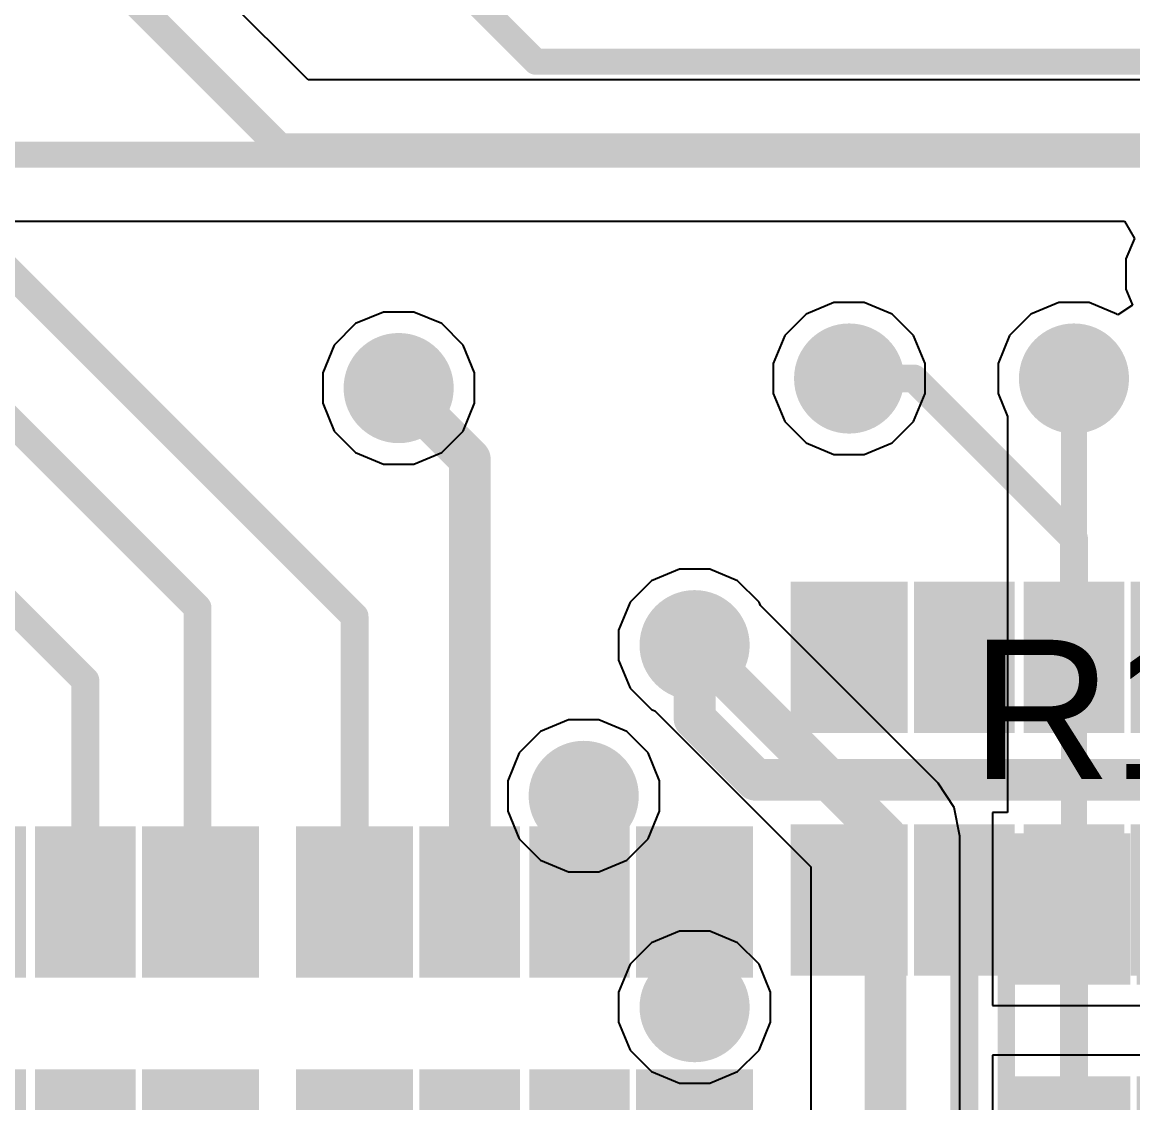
# Model space of a CAD drawing. Header units: millimetres. Extents: x 0 to 172, y 0 to 138.
# Drawn here: x 27.85 to 35.95, y 57.36 to 65.23 of the extents above; entities that cross this region are included whole.
import ezdxf

# ---------------------------------------------------------------- set-up
doc = ezdxf.new("R2010")
doc.units = ezdxf.units.MM
for name, color, linetype in [('BottomLayer', 5, 'Continuous'), ('BottomPaste', 16, 'Continuous'), ('BottomSolder', 6, 'Continuous'), ('TopLayer', 1, 'Continuous'), ('TopOverlay', 2, 'Continuous'), ('TopPaste', 8, 'Continuous'), ('TopSolder', 216, 'Continuous'), ('ViaHoleLayer', 16, 'Continuous')]:
    doc.layers.add(name, color=color, linetype=linetype)
doc.styles.add('Arial', font='', dxfattribs={"height": 0.2})
doc.styles.get('Arial').set_extended_font_data('Arial')

# ---------------------------------------------------------------- blocks, each defined once
blk = doc.blocks.new('YC164_JR_0722RL_B_76')
at = {"layer": 'BottomLayer'}
for points in [[(-0.45, 2.805), (0.45, 2.805), (0.45, 2.155), (-0.45, 2.155)], [(2.22, 2.155), (1.32, 2.155), (1.32, 2.805), (2.22, 2.805)], [(-0.45, 1.905), (0.45, 1.905), (0.45, 1.375), (-0.45, 1.375)], [(2.22, 1.375), (1.32, 1.375), (1.32, 1.905), (2.22, 1.905)], [(-0.45, 1.105), (0.45, 1.105), (0.45, 0.575), (-0.45, 0.575)], [(2.22, 0.575), (1.32, 0.575), (1.32, 1.105), (2.22, 1.105)], [(-0.45, 0.325), (0.45, 0.325), (0.45, -0.325), (-0.45, -0.325)], [(2.22, -0.325), (1.32, -0.325), (1.32, 0.325), (2.22, 0.325)]]:
    blk.add_hatch(color=5, dxfattribs=at).paths.add_polyline_path(points)
at = {"layer": 'BottomPaste'}
for points in [[(-0.45, 2.805), (0.45, 2.805), (0.45, 2.155), (-0.45, 2.155)], [(2.22, 2.155), (1.32, 2.155), (1.32, 2.805), (2.22, 2.805)], [(-0.45, 1.905), (0.45, 1.905), (0.45, 1.375), (-0.45, 1.375)], [(2.22, 1.375), (1.32, 1.375), (1.32, 1.905), (2.22, 1.905)], [(-0.45, 1.105), (0.45, 1.105), (0.45, 0.575), (-0.45, 0.575)], [(2.22, 0.575), (1.32, 0.575), (1.32, 1.105), (2.22, 1.105)], [(-0.45, 0.325), (0.45, 0.325), (0.45, -0.325), (-0.45, -0.325)], [(2.22, -0.325), (1.32, -0.325), (1.32, 0.325), (2.22, 0.325)]]:
    blk.add_hatch(color=16, dxfattribs=at).paths.add_polyline_path(points)
at = {"layer": 'BottomSolder'}
for points in [[(-0.5516, 2.9066), (0.5516, 2.9066), (0.5516, 2.0534), (-0.5516, 2.0534)], [(2.3216, 2.0534), (1.2184, 2.0534), (1.2184, 2.9066), (2.3216, 2.9066)], [(-0.5516, 2.0066), (0.5516, 2.0066), (0.5516, 1.2734), (-0.5516, 1.2734)], [(2.3216, 1.2734), (1.2184, 1.2734), (1.2184, 2.0066), (2.3216, 2.0066)], [(-0.5516, 1.2066), (0.5516, 1.2066), (0.5516, 0.4734), (-0.5516, 0.4734)], [(2.3216, 0.4734), (1.2184, 0.4734), (1.2184, 1.2066), (2.3216, 1.2066)], [(-0.5516, 0.4266), (0.5516, 0.4266), (0.5516, -0.4266), (-0.5516, -0.4266)], [(2.3216, -0.4266), (1.2184, -0.4266), (1.2184, 0.4266), (2.3216, 0.4266)]]:
    blk.add_hatch(color=6, dxfattribs=at).paths.add_polyline_path(points)
blk = doc.blocks.new('YC164_JR_0722RL_126')
at = {"layer": 'TopLayer'}
for points in [[(-0.45, 0.325), (0.45, 0.325), (0.45, -0.325), (-0.45, -0.325)], [(2.22, -0.325), (1.32, -0.325), (1.32, 0.325), (2.22, 0.325)], [(-0.45, -0.575), (0.45, -0.575), (0.45, -1.105), (-0.45, -1.105)], [(2.22, -1.105), (1.32, -1.105), (1.32, -0.575), (2.22, -0.575)], [(-0.45, -1.375), (0.45, -1.375), (0.45, -1.905), (-0.45, -1.905)], [(2.22, -1.905), (1.32, -1.905), (1.32, -1.375), (2.22, -1.375)], [(-0.45, -2.155), (0.45, -2.155), (0.45, -2.805), (-0.45, -2.805)], [(2.22, -2.805), (1.32, -2.805), (1.32, -2.155), (2.22, -2.155)]]:
    blk.add_hatch(color=1, dxfattribs=at).paths.add_polyline_path(points)
at = {"layer": 'TopPaste'}
for points in [[(-0.45, 0.325), (0.45, 0.325), (0.45, -0.325), (-0.45, -0.325)], [(2.22, -0.325), (1.32, -0.325), (1.32, 0.325), (2.22, 0.325)], [(-0.45, -0.575), (0.45, -0.575), (0.45, -1.105), (-0.45, -1.105)], [(2.22, -1.105), (1.32, -1.105), (1.32, -0.575), (2.22, -0.575)], [(-0.45, -1.375), (0.45, -1.375), (0.45, -1.905), (-0.45, -1.905)], [(2.22, -1.905), (1.32, -1.905), (1.32, -1.375), (2.22, -1.375)], [(-0.45, -2.155), (0.45, -2.155), (0.45, -2.805), (-0.45, -2.805)], [(2.22, -2.805), (1.32, -2.805), (1.32, -2.155), (2.22, -2.155)]]:
    blk.add_hatch(color=8, dxfattribs=at).paths.add_polyline_path(points)
at = {"layer": 'TopSolder'}
for points in [[(-0.5516, 0.4266), (0.5516, 0.4266), (0.5516, -0.4266), (-0.5516, -0.4266)], [(2.3216, -0.4266), (1.2184, -0.4266), (1.2184, 0.4266), (2.3216, 0.4266)], [(-0.5516, -0.4734), (0.5516, -0.4734), (0.5516, -1.2066), (-0.5516, -1.2066)], [(2.3216, -1.2066), (1.2184, -1.2066), (1.2184, -0.4734), (2.3216, -0.4734)], [(-0.5516, -1.2734), (0.5516, -1.2734), (0.5516, -2.0066), (-0.5516, -2.0066)], [(2.3216, -2.0066), (1.2184, -2.0066), (1.2184, -1.2734), (2.3216, -1.2734)], [(-0.5516, -2.0534), (0.5516, -2.0534), (0.5516, -2.9066), (-0.5516, -2.9066)], [(2.3216, -2.9066), (1.2184, -2.9066), (1.2184, -2.0534), (2.3216, -2.0534)]]:
    blk.add_hatch(color=216, dxfattribs=at).paths.add_polyline_path(points)
at = {"layer": 'TopOverlay'}
for points, const_width in [([(0.005, 0.4776), (1.765, 0.4776)], 0.127), ([(-0.7914, 0.1824), (-0.639, 0.03)], 0.2), ([(-0.7914, 0.1824), (-0.7914, -0.1224)], 0.2), ([(-0.639, 0.03), (-0.7914, -0.1224)], 0.2), ([(0.005, -2.9576), (1.765, -2.9576)], 0.127)]:
    blk.add_lwpolyline(points, dxfattribs=dict(at, const_width=const_width))
for points, const_width in [([(-0.0268, 0.4776, 1), (0.0367, 0.4776, 1)], 0.0635), ([(1.7333, 0.4776, 1), (1.7968, 0.4776, 1)], 0.0635), ([(-0.8414, 0.1824, 1), (-0.7414, 0.1824, 1)], 0.1), ([(-0.8414, 0.1824, 1), (-0.7414, 0.1824, 1)], 0.1), ([(-0.689, 0.03, 1), (-0.589, 0.03, 1)], 0.1), ([(-0.689, 0.03, 1), (-0.589, 0.03, 1)], 0.1), ([(-0.8414, -0.1224, 1), (-0.7414, -0.1224, 1)], 0.1), ([(-0.8414, -0.1224, 1), (-0.7414, -0.1224, 1)], 0.1), ([(-0.0268, -2.9576, 1), (0.0367, -2.9576, 1)], 0.0635), ([(1.7333, -2.9576, 1), (1.7968, -2.9576, 1)], 0.0635)]:
    blk.add_lwpolyline(points, format="xyb", close=True, dxfattribs=dict(at, const_width=const_width))
blk = doc.blocks.new('YC164_JR_0722RL_B_127')
at = {"layer": 'BottomLayer'}
for points in [[(-0.45, 2.805), (0.45, 2.805), (0.45, 2.155), (-0.45, 2.155)], [(2.22, 2.155), (1.32, 2.155), (1.32, 2.805), (2.22, 2.805)], [(-0.45, 1.905), (0.45, 1.905), (0.45, 1.375), (-0.45, 1.375)], [(2.22, 1.375), (1.32, 1.375), (1.32, 1.905), (2.22, 1.905)], [(-0.45, 1.105), (0.45, 1.105), (0.45, 0.575), (-0.45, 0.575)], [(2.22, 0.575), (1.32, 0.575), (1.32, 1.105), (2.22, 1.105)], [(-0.45, 0.325), (0.45, 0.325), (0.45, -0.325), (-0.45, -0.325)], [(2.22, -0.325), (1.32, -0.325), (1.32, 0.325), (2.22, 0.325)]]:
    blk.add_hatch(color=5, dxfattribs=at).paths.add_polyline_path(points)
at = {"layer": 'BottomPaste'}
for points in [[(-0.45, 2.805), (0.45, 2.805), (0.45, 2.155), (-0.45, 2.155)], [(2.22, 2.155), (1.32, 2.155), (1.32, 2.805), (2.22, 2.805)], [(-0.45, 1.905), (0.45, 1.905), (0.45, 1.375), (-0.45, 1.375)], [(2.22, 1.375), (1.32, 1.375), (1.32, 1.905), (2.22, 1.905)], [(-0.45, 1.105), (0.45, 1.105), (0.45, 0.575), (-0.45, 0.575)], [(2.22, 0.575), (1.32, 0.575), (1.32, 1.105), (2.22, 1.105)], [(-0.45, 0.325), (0.45, 0.325), (0.45, -0.325), (-0.45, -0.325)], [(2.22, -0.325), (1.32, -0.325), (1.32, 0.325), (2.22, 0.325)]]:
    blk.add_hatch(color=16, dxfattribs=at).paths.add_polyline_path(points)
at = {"layer": 'BottomSolder'}
for points in [[(-0.5516, 2.9066), (0.5516, 2.9066), (0.5516, 2.0534), (-0.5516, 2.0534)], [(2.3216, 2.0534), (1.2184, 2.0534), (1.2184, 2.9066), (2.3216, 2.9066)], [(-0.5516, 2.0066), (0.5516, 2.0066), (0.5516, 1.2734), (-0.5516, 1.2734)], [(2.3216, 1.2734), (1.2184, 1.2734), (1.2184, 2.0066), (2.3216, 2.0066)], [(-0.5516, 1.2066), (0.5516, 1.2066), (0.5516, 0.4734), (-0.5516, 0.4734)], [(2.3216, 0.4734), (1.2184, 0.4734), (1.2184, 1.2066), (2.3216, 1.2066)], [(-0.5516, 0.4266), (0.5516, 0.4266), (0.5516, -0.4266), (-0.5516, -0.4266)], [(2.3216, -0.4266), (1.2184, -0.4266), (1.2184, 0.4266), (2.3216, 0.4266)]]:
    blk.add_hatch(color=6, dxfattribs=at).paths.add_polyline_path(points)
blk = doc.blocks.new('YC164_JR_0722RL_B_128')
at = {"layer": 'BottomLayer'}
for points in [[(-0.45, 2.805), (0.45, 2.805), (0.45, 2.155), (-0.45, 2.155)], [(2.22, 2.155), (1.32, 2.155), (1.32, 2.805), (2.22, 2.805)], [(-0.45, 1.905), (0.45, 1.905), (0.45, 1.375), (-0.45, 1.375)], [(2.22, 1.375), (1.32, 1.375), (1.32, 1.905), (2.22, 1.905)], [(-0.45, 1.105), (0.45, 1.105), (0.45, 0.575), (-0.45, 0.575)], [(2.22, 0.575), (1.32, 0.575), (1.32, 1.105), (2.22, 1.105)], [(-0.45, 0.325), (0.45, 0.325), (0.45, -0.325), (-0.45, -0.325)], [(2.22, -0.325), (1.32, -0.325), (1.32, 0.325), (2.22, 0.325)]]:
    blk.add_hatch(color=5, dxfattribs=at).paths.add_polyline_path(points)
at = {"layer": 'BottomPaste'}
for points in [[(-0.45, 2.805), (0.45, 2.805), (0.45, 2.155), (-0.45, 2.155)], [(2.22, 2.155), (1.32, 2.155), (1.32, 2.805), (2.22, 2.805)], [(-0.45, 1.905), (0.45, 1.905), (0.45, 1.375), (-0.45, 1.375)], [(2.22, 1.375), (1.32, 1.375), (1.32, 1.905), (2.22, 1.905)], [(-0.45, 1.105), (0.45, 1.105), (0.45, 0.575), (-0.45, 0.575)], [(2.22, 0.575), (1.32, 0.575), (1.32, 1.105), (2.22, 1.105)], [(-0.45, 0.325), (0.45, 0.325), (0.45, -0.325), (-0.45, -0.325)], [(2.22, -0.325), (1.32, -0.325), (1.32, 0.325), (2.22, 0.325)]]:
    blk.add_hatch(color=16, dxfattribs=at).paths.add_polyline_path(points)
at = {"layer": 'BottomSolder'}
for points in [[(-0.5516, 2.9066), (0.5516, 2.9066), (0.5516, 2.0534), (-0.5516, 2.0534)], [(2.3216, 2.0534), (1.2184, 2.0534), (1.2184, 2.9066), (2.3216, 2.9066)], [(-0.5516, 2.0066), (0.5516, 2.0066), (0.5516, 1.2734), (-0.5516, 1.2734)], [(2.3216, 1.2734), (1.2184, 1.2734), (1.2184, 2.0066), (2.3216, 2.0066)], [(-0.5516, 1.2066), (0.5516, 1.2066), (0.5516, 0.4734), (-0.5516, 0.4734)], [(2.3216, 0.4734), (1.2184, 0.4734), (1.2184, 1.2066), (2.3216, 1.2066)], [(-0.5516, 0.4266), (0.5516, 0.4266), (0.5516, -0.4266), (-0.5516, -0.4266)], [(2.3216, -0.4266), (1.2184, -0.4266), (1.2184, 0.4266), (2.3216, 0.4266)]]:
    blk.add_hatch(color=6, dxfattribs=at).paths.add_polyline_path(points)

msp = doc.modelspace()

# ---------------------------------------------------------------- hatches: boundary and pattern name
at = {"layer": 'BottomLayer'}
h = msp.add_hatch(color=5, dxfattribs=at)
edge = h.paths.add_edge_path()
edge.add_arc((33.8836, 62.6364), 0.3, 0, 360)
h = msp.add_hatch(color=5, dxfattribs=at)
edge = h.paths.add_edge_path()
edge.add_arc((35.5236, 62.6364), 0.3, 0, 360)
h = msp.add_hatch(color=5, dxfattribs=at)
edge = h.paths.add_edge_path()
edge.add_arc((30.5983, 62.5667), 0.3, 0, 360)
h = msp.add_hatch(color=5, dxfattribs=at)
edge = h.paths.add_edge_path()
edge.add_arc((32.7568, 60.6919), 0.3, 0, 360)
h = msp.add_hatch(color=5, dxfattribs=at)
edge = h.paths.add_edge_path()
edge.add_arc((31.9478, 59.5929), 0.3, 0, 360)
h = msp.add_hatch(color=5, dxfattribs=at)
edge = h.paths.add_edge_path()
edge.add_arc((32.7568, 58.0524), 0.3, 0, 360)
at = {"layer": 'BottomSolder'}
h = msp.add_hatch(color=6, dxfattribs=at)
edge = h.paths.add_edge_path()
edge.add_arc((33.8836, 62.6364), 0.4016, 0, 360)
h = msp.add_hatch(color=6, dxfattribs=at)
edge = h.paths.add_edge_path()
edge.add_arc((35.5236, 62.6364), 0.4016, 0, 360)
h = msp.add_hatch(color=6, dxfattribs=at)
edge = h.paths.add_edge_path()
edge.add_arc((30.5983, 62.5667), 0.4016, 0, 360)
h = msp.add_hatch(color=6, dxfattribs=at)
edge = h.paths.add_edge_path()
edge.add_arc((32.7568, 60.6919), 0.4016, 0, 360)
h = msp.add_hatch(color=6, dxfattribs=at)
edge = h.paths.add_edge_path()
edge.add_arc((31.9478, 59.5929), 0.4016, 0, 360)
h = msp.add_hatch(color=6, dxfattribs=at)
edge = h.paths.add_edge_path()
edge.add_arc((32.7568, 58.0524), 0.4016, 0, 360)
at = {"layer": 'TopLayer'}
h = msp.add_hatch(color=1, dxfattribs=at)
edge = h.paths.add_edge_path()
edge.add_arc((33.8836, 62.6364), 0.3, 0, 360)
h = msp.add_hatch(color=1, dxfattribs=at)
edge = h.paths.add_edge_path()
edge.add_arc((35.5236, 62.6364), 0.3, 0, 360)
h = msp.add_hatch(color=1, dxfattribs=at)
edge = h.paths.add_edge_path()
edge.add_arc((30.5983, 62.5667), 0.3, 0, 360)
h = msp.add_hatch(color=1, dxfattribs=at)
edge = h.paths.add_edge_path()
edge.add_arc((32.7568, 60.6919), 0.3, 0, 360)
h = msp.add_hatch(color=1, dxfattribs=at)
edge = h.paths.add_edge_path()
edge.add_arc((31.9478, 59.5929), 0.3, 0, 360)
h = msp.add_hatch(color=1, dxfattribs=at)
edge = h.paths.add_edge_path()
edge.add_arc((32.7568, 58.0524), 0.3, 0, 360)
at = {"layer": 'TopSolder'}
h = msp.add_hatch(color=216, dxfattribs=at)
edge = h.paths.add_edge_path()
edge.add_arc((33.8836, 62.6364), 0.4016, 0, 360)
h = msp.add_hatch(color=216, dxfattribs=at)
edge = h.paths.add_edge_path()
edge.add_arc((35.5236, 62.6364), 0.4016, 0, 360)
h = msp.add_hatch(color=216, dxfattribs=at)
edge = h.paths.add_edge_path()
edge.add_arc((30.5983, 62.5667), 0.4016, 0, 360)
h = msp.add_hatch(color=216, dxfattribs=at)
edge = h.paths.add_edge_path()
edge.add_arc((32.7568, 60.6919), 0.4016, 0, 360)
h = msp.add_hatch(color=216, dxfattribs=at)
edge = h.paths.add_edge_path()
edge.add_arc((31.9478, 59.5929), 0.4016, 0, 360)
h = msp.add_hatch(color=216, dxfattribs=at)
edge = h.paths.add_edge_path()
edge.add_arc((32.7568, 58.0524), 0.4016, 0, 360)
at = {"layer": 'ViaHoleLayer'}
h = msp.add_hatch(color=16, dxfattribs=at)
edge = h.paths.add_edge_path()
edge.add_arc((33.8836, 62.6364), 0.15, 0, 360)
h = msp.add_hatch(color=16, dxfattribs=at)
edge = h.paths.add_edge_path()
edge.add_arc((35.5236, 62.6364), 0.15, 0, 360)
h = msp.add_hatch(color=16, dxfattribs=at)
edge = h.paths.add_edge_path()
edge.add_arc((30.5983, 62.5667), 0.15, 0, 360)
h = msp.add_hatch(color=16, dxfattribs=at)
edge = h.paths.add_edge_path()
edge.add_arc((32.7568, 60.6919), 0.15, 0, 360)
h = msp.add_hatch(color=16, dxfattribs=at)
edge = h.paths.add_edge_path()
edge.add_arc((31.9478, 59.5929), 0.15, 0, 360)
h = msp.add_hatch(color=16, dxfattribs=at)
edge = h.paths.add_edge_path()
edge.add_arc((32.7568, 58.0524), 0.15, 0, 360)

# ---------------------------------------------------------------- linework, layer by layer
at = {"layer": 'BottomLayer'}
for p, q in [((29.9382, 64.8138), (28.3075, 66.4446)), ((47.4987, 64.8138), (29.9382, 64.8138))]:
    msp.add_line(p, q, dxfattribs=at)
for points, const_width in [([(27.9595, 66.0967), (29.7344, 64.3218)], 0.2032), ([(25.018, 65.0777), (29.1315, 60.9642)], 0.2032), ([(29.7344, 64.3218), (47.4987, 64.3218)], 0.2032), ([(26.9124, 64.2661), (30.2768, 60.9017)], 0.2032), ([(30.5983, 62.5667), (31.1168, 62.0482)], 0.3048), ([(33.8836, 62.6364), (34.3568, 62.6364)], 0.2032), ([(34.3568, 62.6364), (35.5236, 61.4696)], 0.2032), ([(31.1168, 58.8184), (31.1168, 62.0482)], 0.3048), ([(26.8732, 61.8744), (28.3134, 60.4342)], 0.2032), ([(35.5236, 60.6039), (35.5236, 61.4696)], 0.2032), ([(29.1315, 58.8403), (29.1315, 60.9642)], 0.2032), ([(30.2768, 58.8184), (30.2768, 60.9017)], 0.2032), ([(32.7568, 60.1564), (32.7568, 60.6919)], 0.3048), ([(28.3134, 58.8184), (28.3134, 60.4342)], 0.2032), ([(32.7568, 60.1564), (33.2029, 59.7103)], 0.3048), ([(33.2029, 59.7103), (36.1307, 59.7103)], 0.3048), ([(31.9323, 59.5774), (31.9478, 59.5929)], 0.381), ([(31.9323, 58.8339), (31.9323, 59.5774)], 0.3048), ([(31.9168, 58.8184), (31.9323, 58.8339)], 0.381), ([(29.1315, 58.8403), (29.1534, 58.8184)], 0.2032), ([(32.7568, 58.0524), (32.7568, 58.8184)], 0.2032), ([(34.7236, 56.917), (34.7236, 58.8339)], 0.2032), ([(35.5236, 56.8938), (35.5236, 58.8339)], 0.2032)]:
    msp.add_lwpolyline(points, dxfattribs=dict(at, const_width=const_width))
for points, const_width in [([(29.6836, 64.3218, 1), (29.7852, 64.3218, 1)], 0.1016), ([(29.6836, 64.3218, 1), (29.7852, 64.3218, 1)], 0.1016), ([(30.5221, 62.5667, 1), (30.6745, 62.5667, 1)], 0.1524), ([(33.8328, 62.6364, 1), (33.9344, 62.6364, 1)], 0.1016), ([(34.306, 62.6364, 1), (34.4076, 62.6364, 1)], 0.1016), ([(34.306, 62.6364, 1), (34.4076, 62.6364, 1)], 0.1016), ([(31.0406, 62.0482, 1), (31.193, 62.0482, 1)], 0.1524), ([(31.0406, 62.0482, 1), (31.193, 62.0482, 1)], 0.1524), ([(35.4728, 61.4696, 1), (35.5744, 61.4696, 1)], 0.1016), ([(35.4728, 61.4696, 1), (35.5744, 61.4696, 1)], 0.1016), ([(29.0807, 60.9642, 1), (29.1823, 60.9642, 1)], 0.1016), ([(29.0807, 60.9642, 1), (29.1823, 60.9642, 1)], 0.1016), ([(30.226, 60.9017, 1), (30.3276, 60.9017, 1)], 0.1016), ([(30.226, 60.9017, 1), (30.3276, 60.9017, 1)], 0.1016), ([(32.6806, 60.6919, 1), (32.833, 60.6919, 1)], 0.1524), ([(35.4728, 60.6039, 1), (35.5744, 60.6039, 1)], 0.1016), ([(28.2626, 60.4342, 1), (28.3642, 60.4342, 1)], 0.1016), ([(28.2626, 60.4342, 1), (28.3642, 60.4342, 1)], 0.1016), ([(32.6806, 60.1564, 1), (32.833, 60.1564, 1)], 0.1524), ([(32.6806, 60.1564, 1), (32.833, 60.1564, 1)], 0.1524), ([(33.1267, 59.7103, 1), (33.2791, 59.7103, 1)], 0.1524), ([(33.1267, 59.7103, 1), (33.2791, 59.7103, 1)], 0.1524), ([(31.8525, 59.5929, 1), (32.043, 59.5929, 1)], 0.1905), ([(31.8371, 59.5774, 1), (32.0276, 59.5774, 1)], 0.1905), ([(31.8561, 59.5774, 1), (32.0085, 59.5774, 1)], 0.1524), ([(31.0406, 58.8184, 1), (31.193, 58.8184, 1)], 0.1524), ([(31.8215, 58.8184, 1), (32.012, 58.8184, 1)], 0.1905), ([(31.8371, 58.8339, 1), (32.0276, 58.8339, 1)], 0.1905), ([(31.8561, 58.8339, 1), (32.0085, 58.8339, 1)], 0.1524), ([(28.2626, 58.8184, 1), (28.3642, 58.8184, 1)], 0.1016), ([(29.0807, 58.8403, 1), (29.1823, 58.8403, 1)], 0.1016), ([(29.0807, 58.8403, 1), (29.1823, 58.8403, 1)], 0.1016), ([(29.1026, 58.8184, 1), (29.2042, 58.8184, 1)], 0.1016), ([(30.226, 58.8184, 1), (30.3276, 58.8184, 1)], 0.1016), ([(32.706, 58.8184, 1), (32.8076, 58.8184, 1)], 0.1016), ([(34.6728, 58.8339, 1), (34.7744, 58.8339, 1)], 0.1016), ([(35.4728, 58.8339, 1), (35.5744, 58.8339, 1)], 0.1016), ([(32.706, 58.0524, 1), (32.8076, 58.0524, 1)], 0.1016)]:
    msp.add_lwpolyline(points, format="xyb", close=True, dxfattribs=dict(at, const_width=const_width))
at = {"layer": 'TopLayer'}
for p, q in [((21.1609, 63.7845), (35.893, 63.7845)), ((35.893, 63.7845), (35.9642, 63.6575)), ((35.9642, 63.6575), (35.9027, 63.509)), ((35.9027, 63.509), (35.9027, 63.2886)), ((35.9027, 63.2886), (35.9509, 63.1722)), ((33.7734, 63.1904), (33.5698, 63.1061)), ((33.9938, 63.1904), (33.7734, 63.1904)), ((34.1974, 63.1061), (33.9938, 63.1904)), ((35.4134, 63.1904), (35.2098, 63.1061)), ((35.6338, 63.1904), (35.4134, 63.1904)), ((35.8374, 63.1061), (35.6338, 63.1904)), ((30.4881, 63.1207), (30.2845, 63.0364)), ((30.7085, 63.1207), (30.4881, 63.1207)), ((30.9121, 63.0364), (30.7085, 63.1207)), ((33.5698, 63.1061), (33.4139, 62.9502)), ((34.3533, 62.9502), (34.1974, 63.1061)), ((35.2098, 63.1061), (35.0539, 62.9502)), ((35.8432, 63.1002), (35.8374, 63.1061)), ((35.9509, 63.1722), (35.8432, 63.1002)), ((30.2845, 63.0364), (30.1286, 62.8806)), ((31.068, 62.8806), (30.9121, 63.0364)), ((33.4139, 62.9502), (33.3296, 62.7466)), ((34.4376, 62.7466), (34.3533, 62.9502)), ((35.0539, 62.9502), (34.9696, 62.7466)), ((30.1286, 62.8806), (30.0443, 62.6769)), ((31.1523, 62.6769), (31.068, 62.8806)), ((33.3296, 62.7466), (33.3296, 62.5262)), ((34.4376, 62.5262), (34.4376, 62.7466)), ((34.9696, 62.7466), (34.9696, 62.5262)), ((30.0443, 62.6769), (30.0443, 62.4565)), ((31.1523, 62.4565), (31.1523, 62.6769)), ((30.0443, 62.4565), (30.1286, 62.2529)), ((31.068, 62.2529), (31.1523, 62.4565)), ((33.3296, 62.5262), (33.4139, 62.3226)), ((34.3533, 62.3226), (34.4376, 62.5262)), ((34.9696, 62.5262), (35.0387, 62.3595)), ((33.4139, 62.3226), (33.5698, 62.1667)), ((34.1974, 62.1667), (34.3533, 62.3226)), ((35.0387, 62.3595), (35.0387, 59.4716)), ((30.1286, 62.2529), (30.2845, 62.0971)), ((30.9121, 62.0971), (31.068, 62.2529)), ((33.5698, 62.1667), (33.7734, 62.0824)), ((33.9938, 62.0824), (34.1974, 62.1667)), ((30.2845, 62.0971), (30.4881, 62.0127)), ((30.7085, 62.0127), (30.9121, 62.0971)), ((33.7734, 62.0824), (33.9938, 62.0824)), ((30.4881, 62.0127), (30.7085, 62.0127)), ((32.6466, 61.2459), (32.443, 61.1616)), ((32.867, 61.2459), (32.6466, 61.2459)), ((33.0706, 61.1616), (32.867, 61.2459)), ((32.443, 61.1616), (32.2871, 61.0058)), ((33.2265, 61.0058), (33.0706, 61.1616)), ((32.2871, 61.0058), (32.2028, 60.8021)), ((33.2366, 60.9812), (33.2265, 61.0058)), ((34.533, 59.6849), (33.2366, 60.9812)), ((32.2028, 60.8021), (32.2028, 60.5817)), ((32.2028, 60.5817), (32.2871, 60.3781)), ((32.2871, 60.3781), (32.443, 60.2223)), ((32.443, 60.2223), (32.4675, 60.2121)), ((32.4675, 60.2121), (33.6045, 59.0751)), ((31.8376, 60.1469), (31.634, 60.0626)), ((32.058, 60.1469), (31.8376, 60.1469)), ((32.2616, 60.0626), (32.058, 60.1469)), ((31.634, 60.0626), (31.4781, 59.9067)), ((32.4175, 59.9067), (32.2616, 60.0626)), ((31.4781, 59.9067), (31.3938, 59.7031)), ((32.5018, 59.7031), (32.4175, 59.9067)), ((31.3938, 59.7031), (31.3938, 59.4827)), ((32.5018, 59.4827), (32.5018, 59.7031)), ((34.6509, 59.5085), (34.533, 59.6849)), ((31.3938, 59.4827), (31.4781, 59.2791)), ((32.4175, 59.2791), (32.5018, 59.4827)), ((34.6922, 59.3003), (34.6509, 59.5085)), ((35.0387, 59.4716), (34.9294, 59.4716)), ((34.9294, 59.4716), (34.9294, 58.0636)), ((34.6922, 55.1272), (34.6922, 59.3003)), ((31.4781, 59.2791), (31.634, 59.1232)), ((32.2616, 59.1232), (32.4175, 59.2791)), ((31.634, 59.1232), (31.8376, 59.0389)), ((32.058, 59.0389), (32.2616, 59.1232)), ((33.6045, 59.0751), (33.6045, 55.1272)), ((31.8376, 59.0389), (32.058, 59.0389)), ((32.6466, 58.6064), (32.443, 58.5221)), ((32.867, 58.6064), (32.6466, 58.6064)), ((33.0706, 58.5221), (32.867, 58.6064)), ((32.443, 58.5221), (32.2871, 58.3662)), ((33.2265, 58.3662), (33.0706, 58.5221)), ((32.2871, 58.3662), (32.2028, 58.1626)), ((33.3108, 58.1626), (33.2265, 58.3662)), ((32.2028, 58.1626), (32.2028, 57.9422)), ((33.3108, 57.9422), (33.3108, 58.1626)), ((34.9294, 58.0636), (37.3977, 58.0636)), ((32.2028, 57.9422), (32.2871, 57.7386)), ((33.2265, 57.7386), (33.3108, 57.9422)), ((32.2871, 57.7386), (32.443, 57.5827)), ((33.0706, 57.5827), (33.2265, 57.7386)), ((37.4444, 57.7016), (34.9294, 57.7016)), ((34.9294, 57.7016), (34.9294, 56.2936)), ((32.443, 57.5827), (32.6466, 57.4984)), ((32.867, 57.4984), (33.0706, 57.5827)), ((32.6466, 57.4984), (32.867, 57.4984))]:
    msp.add_line(p, q, dxfattribs=at)
for points, const_width in [([(30.4865, 66.0589), (31.5995, 64.9459)], 0.1893), ([(31.5995, 64.9459), (37.9424, 64.9459)], 0.1893), ([(20.96, 64.2695), (37.6783, 64.2695)], 0.1893), ([(35.5236, 58.7828), (35.5236, 62.6364)], 0.1893), ([(32.7568, 60.6919), (34.1484, 59.3003)], 0.3048), ([(34.1484, 54.1232), (34.1484, 59.3003)], 0.3048), ([(35.5084, 58.7676), (35.5236, 58.7828)], 0.1893)]:
    msp.add_lwpolyline(points, dxfattribs=dict(at, const_width=const_width))
for points, const_width in [([(31.5522, 64.9459, 1), (31.6468, 64.9459, 1)], 0.0946), ([(31.5522, 64.9459, 1), (31.6468, 64.9459, 1)], 0.0946), ([(35.4763, 62.6364, 1), (35.5709, 62.6364, 1)], 0.0946), ([(32.6806, 60.6919, 1), (32.833, 60.6919, 1)], 0.1524), ([(34.0722, 59.3003, 1), (34.2246, 59.3003, 1)], 0.1524), ([(34.0722, 59.3003, 1), (34.2246, 59.3003, 1)], 0.1524), ([(35.4611, 58.7676, 1), (35.5557, 58.7676, 1)], 0.0946), ([(35.4763, 58.7828, 1), (35.5709, 58.7828, 1)], 0.0946), ([(35.4763, 58.7828, 1), (35.5709, 58.7828, 1)], 0.0946)]:
    msp.add_lwpolyline(points, format="xyb", close=True, dxfattribs=dict(at, const_width=const_width))

# ---------------------------------------------------------------- block references
at = {"rotation": 90}
for name, p in [('YC164_JR_0722RL_B_76', (36.3636, 58.8339)), ('YC164_JR_0722RL_B_128', (29.1534, 57.0484)), ('YC164_JR_0722RL_B_127', (32.7568, 57.0484)), ('YC164_JR_0722RL_126', (35.5084, 56.9976))]:
    msp.add_blockref(name, p, dxfattribs=at)

# ---------------------------------------------------------------- texts
at = {"layer": 'TopOverlay', "style": 'Arial'}
msp.add_text('R103', height=1.016, dxfattribs=at).set_placement((34.7732, 59.7156))

doc.saveas('drawing.dxf')
